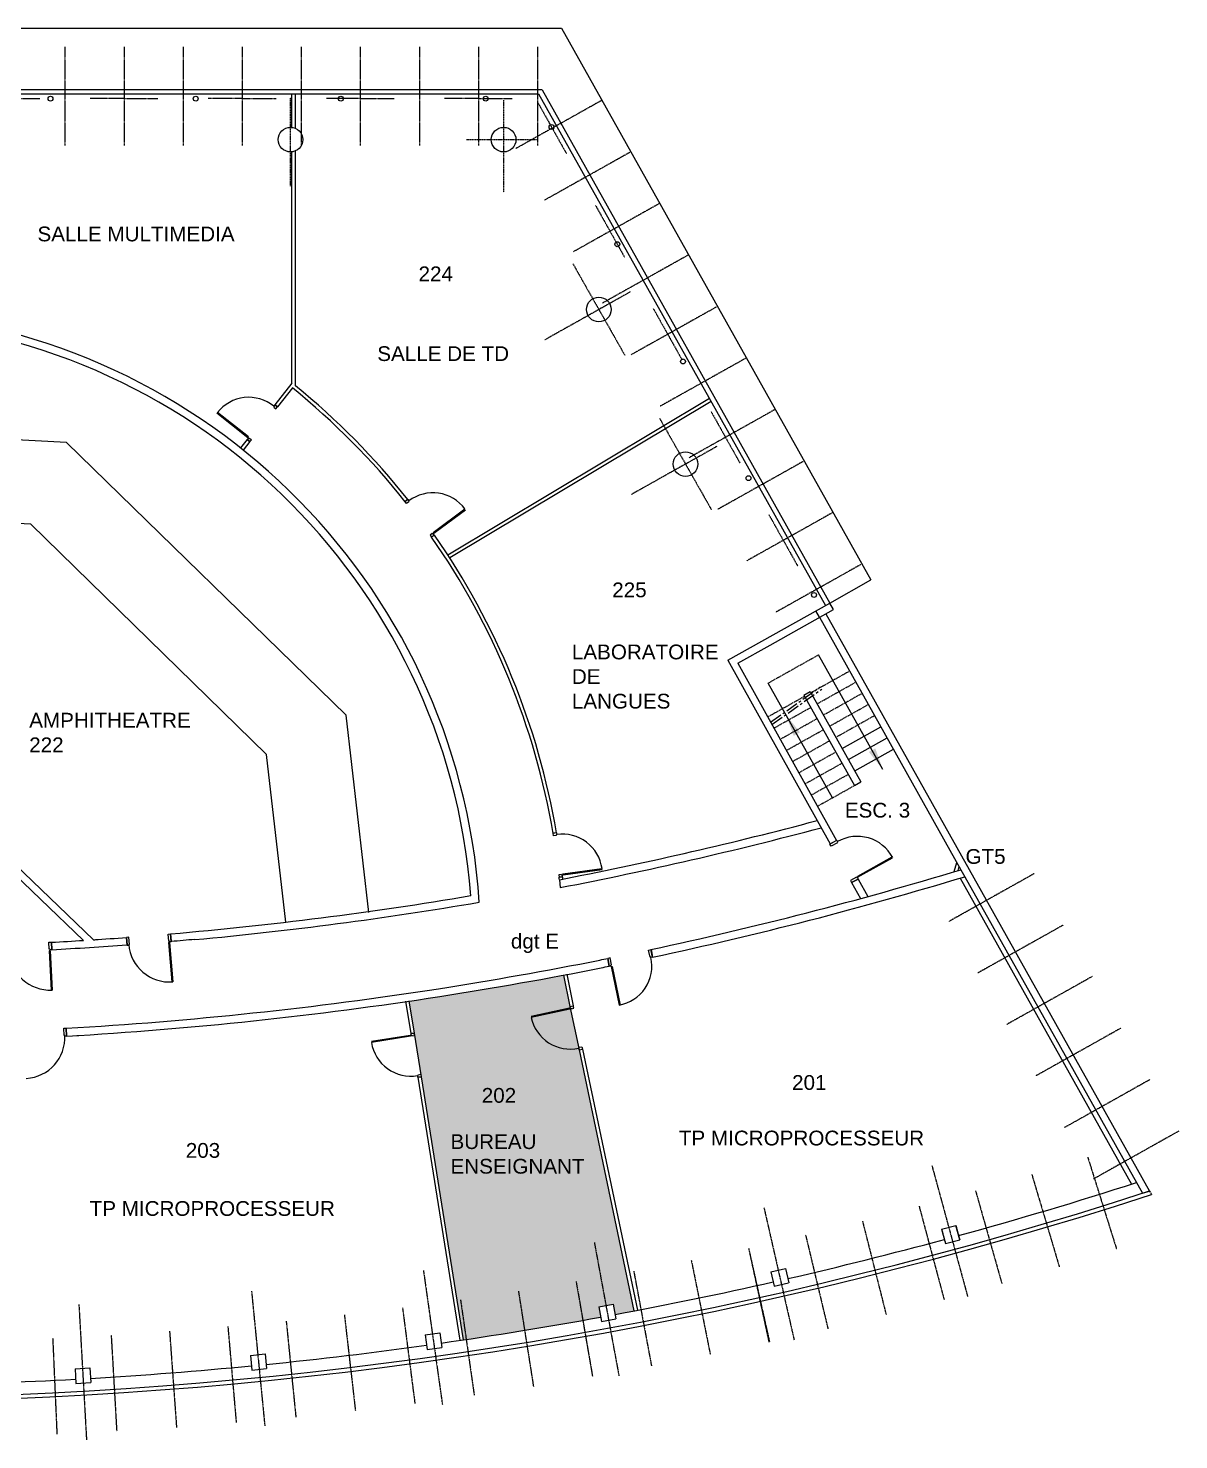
# Model space of a CAD drawing. Extents: x -14497 to -5039, y -16915 to 19656.
# Drawn here: x -7915 to -5578, y -3974 to -1106 of the extents above; entities that cross this region are included whole.
import ezdxf

# ---------------------------------------------------------------- set-up
doc = ezdxf.new("R2010")
doc.units = 0
doc.header["$MEASUREMENT"] = 0
doc.linetypes.add('AXES', pattern=[2, 1.25, -0.25, 0.25, -0.25])
doc.linetypes.add('CACHE', pattern=[0.375, 0.25, -0.125])
for name, color, linetype in [('-1.80', 3, 'CONTINUOUS'), ('BA_AXE_TRAME', 253, 'AXES'), ('BA_CLOISON', 4, 'CONTINUOUS'), ('BA_DOUBLAGE', 134, 'CONTINUOUS'), ('BA_ESCALIER', 8, 'CONTINUOUS'), ('BA_MENUIS_EXTERIEURE', 6, 'CONTINUOUS'), ('BA_MENUIS_INTERIEURE', 202, 'CONTINUOUS'), ('BA_STRUCTURE', 5, 'CONTINUOUS'), ('Circulation', 1, 'CONTINUOUS'), ('Nom. texte', 250, 'CONTINUOUS'), ('SUN', 2, 'CONTINUOUS')]:
    doc.layers.add(name, color=color, linetype=linetype)
doc.styles.add('ARIAL', font='arial.ttf')

msp = doc.modelspace()

# ---------------------------------------------------------------- hatches: boundary and pattern name
at = {"layer": 'BA_ESCALIER'}
h = msp.add_hatch(color=256, dxfattribs=at)
h.paths.add_polyline_path([(-6360, -2543.6), (-6353.5, -2540), (-6347.1, -2536.4), (-6357, -2524.1), (-6365.4, -2528.9)])
h.paths.add_polyline_path([(-6365.4, -2528.9), (-6357, -2524.1), (-6376, -2500.4)])
h = msp.add_hatch(color=256, dxfattribs=at)
h.paths.add_polyline_path([(-6194.3, -2569), (-6200.7, -2572.7), (-6207.2, -2576.3), (-6197.4, -2588.6), (-6188.9, -2583.8)])
h.paths.add_polyline_path([(-6188.9, -2583.8), (-6197.4, -2588.6), (-6178.5, -2612.4)])
at = {"layer": 'SUN'}
h = msp.add_hatch(color=256, dxfattribs=at)
h.dxf.hatch_style = 1
h.paths.add_polyline_path([(-6796.1, -3181.4), (-6814.3, -3094.7), (-6814.7, -3093.2), (-6814.7, -3093.2), (-6828, -3029.7, -0.008118), (-7079.3, -3073, -0.002005), (-7141.6, -3082.5), (-7131.2, -3147.3), (-7117.1, -3236.1), (-7031.6, -3770.8, 0.008274), (-6752.4, -3724.6), (-6756.2, -3703.7), (-6726.7, -3698.2), (-6722.8, -3719.2, 0.00114), (-6684.5, -3711.9)])
h.paths.add_polyline_path([(-7068.1, -3449.9), (-6780.7, -3449.9), (-6780.7, -3337.6), (-7068.1, -3337.6)], flags=24)
h.paths.add_polyline_path([(-7002.6, -3305.5), (-6917.7, -3305.5), (-6917.7, -3243.7), (-7002.6, -3243.7)], flags=24)

# ---------------------------------------------------------------- linework, layer by layer
at = {"layer": '-1.80'}
for p, q in [((-6307.7, -2302.7), (-6315, -2289.6)), ((-6020.2, -2815.5), (-6012.1, -2829.7))]:
    msp.add_line(p, q, dxfattribs=at)
at = {"layer": 'BA_AXE_TRAME'}
for p, q in [((-7840.6, -1143.8), (-7840.6, -1344.4)), ((-7720.6, -1143.8), (-7720.6, -1344.4)), ((-7600.6, -1143.8), (-7600.6, -1344.4)), ((-7480.6, -1143.8), (-7480.6, -1344.4)), ((-7360.6, -1143.8), (-7360.6, -1344.4)), ((-7240.6, -1143.8), (-7240.6, -1344.4)), ((-7120.6, -1143.8), (-7120.6, -1344.4)), ((-7000.6, -1143.8), (-7000.6, -1344.4)), ((-6880.6, -1143.8), (-6880.6, -1344.4)), ((-7960.6, -1249), (-7891.7, -1249)), ((-7720.6, -1249), (-7789.5, -1249)), ((-7720.6, -1249), (-7651.7, -1249)), ((-7480.6, -1249), (-7549.5, -1249)), ((-7480.6, -1249), (-7411.7, -1249)), ((-7240.6, -1249), (-7309.5, -1249)), ((-7240.6, -1249), (-7171.7, -1249)), ((-7000.6, -1249), (-7069.5, -1249)), ((-7000.6, -1249), (-6931.7, -1249)), ((-6751.5, -1253.3), (-6924.9, -1350.5)), ((-6880, -1256.6), (-6821.3, -1361.3)), ((-6692.8, -1358), (-6866.2, -1455.2)), ((-6634.1, -1462.7), (-6807.5, -1559.9)), ((-6762.6, -1465.9), (-6703.9, -1570.6)), ((-6575.4, -1567.3), (-6748.8, -1664.5)), ((-6808.6, -1584.4), (-6703.1, -1770.3)), ((-6692.5, -1641.8), (-6865.8, -1739)), ((-6516.7, -1672), (-6690.1, -1769.2)), ((-6645.3, -1675.3), (-6586.6, -1779.9)), ((-6458, -1776.7), (-6631.4, -1873.9)), ((-6399.3, -1881.3), (-6572.7, -1978.5)), ((-6527.9, -1884.6), (-6469.2, -1989.3)), ((-6632.5, -1898.4), (-6527, -2084.3)), ((-6516.4, -1955.8), (-6689.7, -2053)), ((-6340.6, -1986), (-6514, -2083.2)), ((-6282, -2090.6), (-6455.3, -2187.9)), ((-6410.5, -2093.9), (-6351.8, -2198.6)), ((-6223.3, -2195.3), (-6396.6, -2292.5)), ((-5871.1, -2823.3), (-6044.4, -2920.5)), ((-5812.4, -2928), (-5985.7, -3025.2)), ((-5753.7, -3032.6), (-5927, -3129.8)), ((-5695, -3137.3), (-5868.3, -3234.5)), ((-5636.3, -3242), (-5809.6, -3339.2)), ((-5577.6, -3346.6), (-5750.9, -3443.8)), ((-5762.5, -3399.7), (-5703.9, -3586.6)), ((-6079.1, -3416.8), (-6006.7, -3682.4)), ((-5876.2, -3434.5), (-5820.3, -3622.2)), ((-5990.5, -3467.7), (-5937.1, -3656.2)), ((-6420.4, -3502.2), (-6359.2, -3770.6)), ((-6105.1, -3499.3), (-6054.5, -3688.5)), ((-6220.3, -3529.3), (-6172.2, -3719.2)), ((-6059.4, -3546.1), (-6051.5, -3575)), ((-6030.5, -3538.2), (-6022.6, -3567.2)), ((-6765, -3573.2), (-6715.1, -3843.9)), ((-6451.7, -3584.4), (-6410.3, -3775.8)), ((-6451.7, -3584.4), (-6409, -3775.5)), ((-6335.8, -3557.7), (-6290.4, -3748.2)), ((-6568.1, -3608.7), (-6529.4, -3800.7)), ((-7112.3, -3629.7), (-7073.8, -3902.3)), ((-6684.9, -3631.4), (-6648.9, -3823.9)), ((-6802, -3652.4), (-6768.7, -3845.4)), ((-7812.4, -3698.8), (-7796.9, -3973.7)), ((-7461.6, -3671.6), (-7434.6, -3945.6)), ((-7036.9, -3689.5), (-7009.1, -3883.3)), ((-6919.3, -3671.8), (-6888.8, -3865.2)), ((-7272.9, -3720), (-7250.5, -3914.5)), ((-7154.8, -3705.6), (-7129.7, -3899.8)), ((-7628.1, -3753.2), (-7614, -3948.5)), ((-7509.6, -3743.8), (-7492.7, -3938.9)), ((-7391.1, -3732.7), (-7371.5, -3927.5)), ((-7865.6, -3767), (-7857, -3962.6)), ((-7746.8, -3760.9), (-7735.5, -3956.4))]:
    msp.add_line(p, q, dxfattribs=at)
at = {"layer": 'BA_AXE_TRAME', "linetype": 'CACHE'}
for p, q in [((-7382.4, -1426.9), (-7382.4, -1246.7)), ((-6949.4, -1251.9), (-6949.4, -1439.2)), ((-7024.7, -1332.3), (-6879.2, -1332.3))]:
    msp.add_line(p, q, dxfattribs=at)
at = {"layer": 'BA_AXE_TRAME', "ltscale": 20}
for p, q in [((-6406.8, -2515.6), (-6305.8, -2443.9)), ((-6404.1, -2520.4), (-6303.1, -2448.6))]:
    msp.add_line(p, q, dxfattribs=at)
at = {"layer": 'BA_CLOISON'}
for p, q in [((-7379.5, -1307.4), (-7379.5, -1239)), ((-7372.5, -1309.3), (-7372.5, -1239)), ((-7379.5, -1826.9), (-7379.5, -1357.1)), ((-7372.5, -1832.5), (-7372.5, -1355.2)), ((-7379.5, -1826.9), (-7414.3, -1870.9)), ((-7378.4, -1836.8), (-7408.9, -1875.3)), ((-6531.2, -1858.2), (-7062.7, -2176.3)), ((-7408.9, -1875.3), (-7414.3, -1870.9)), ((-6527.8, -1864.3), (-7058.9, -2182.2)), ((-7470.2, -1941.5), (-7483.8, -1958.7)), ((-7464.7, -1945.8), (-7478.4, -1963.1)), ((-7464.7, -1945.8), (-7470.2, -1941.5)), ((-7143.9, -2063.6), (-7149.4, -2067.9)), ((-7090.1, -2135.7), (-7095.8, -2139.7)), ((-6841.8, -2740.7), (-6848.9, -2741.7)), ((-6034, -2819.5), (-6028.5, -2800.6)), ((-6026.1, -2817.2), (-6023.7, -2809.1)), ((-6836.5, -2830.8), (-6829.6, -2829.9)), ((-6828, -3029.7), (-6814.6, -3093.3)), ((-6821.2, -3027.9), (-6807.8, -3091.9)), ((-7148.6, -3082.9), (-7138.2, -3148.4)), ((-7141.7, -3082.1), (-7131.2, -3147.3)), ((-6814.7, -3093.2), (-6807.8, -3091.9)), ((-6814.6, -3093.3), (-6807.8, -3091.9)), ((-7131.2, -3147.3), (-7138.2, -3148.4)), ((-6796.1, -3181.4), (-6789.2, -3180)), ((-6796.1, -3181.4), (-6684.5, -3711.9)), ((-6796, -3181.4), (-6789.1, -3180)), ((-6789.2, -3180), (-6677.7, -3710.5)), ((-7124, -3237.2), (-7117.1, -3236.1)), ((-7117, -3236.1), (-7123.9, -3237.2)), ((-7123.9, -3237.2), (-7038.6, -3771.1)), ((-7117, -3236.1), (-7031.6, -3770.8))]:
    msp.add_line(p, q, dxfattribs=at)
for radius, start, end in [(1490.2, 38.4398, 50.9611), (1483.2, 38.4398, 51.0347), (1483.2, 9.6387, 34.9789), (1490.2, 9.6302, 34.9789), (1483.2, 5.9683, 6.1614), (1490.2, 5.9917, 6.1693)]:
    msp.add_arc((-8311.1, -2990), radius, start, end, dxfattribs=at)
at = {"layer": 'BA_DOUBLAGE'}
msp.add_line((-6021.9, -2832.7), (-5673.4, -3454.2), dxfattribs=at)
at = {"layer": 'BA_ESCALIER', "linetype": 'CACHE', "ltscale": 7}
for p, q in [((-6411.9, -2436.4), (-6309.4, -2378.9)), ((-6325, -2455.9), (-6246.5, -2411.8)), ((-6312.3, -2478.5), (-6233.8, -2434.5)), ((-6412.7, -2505), (-6338.1, -2463.2)), ((-6299.6, -2501.2), (-6221.1, -2457.2)), ((-6400, -2527.8), (-6325.4, -2485.9)), ((-6286.9, -2523.9), (-6208.4, -2479.9)), ((-6387.4, -2550.5), (-6312.7, -2508.6)), ((-6195.6, -2502.5), (-6274.1, -2546.6)), ((-6374.8, -2573.2), (-6299.9, -2531.2)), ((-6287.2, -2553.9), (-6362.2, -2595.9)), ((-6274.5, -2576.6), (-6349.5, -2618.7)), ((-6261.8, -2599.3), (-6336.9, -2641.4)), ((-6249.1, -2621.9), (-6324.3, -2664.1)), ((-6236.3, -2644.6), (-6311.7, -2686.9))]:
    msp.add_line(p, q, dxfattribs=at)
at = {"layer": 'BA_ESCALIER'}
for p, q in [((-6178.6, -2612.2), (-6309.4, -2378.9)), ((-6281, -2669.7), (-6411.9, -2436.4)), ((-6339.3, -2461), (-6326.3, -2453.6)), ((-6339.3, -2461), (-6236.3, -2644.6)), ((-6326.3, -2453.6), (-6223.3, -2637.3)), ((-6261.4, -2569.2), (-6182.9, -2525.2)), ((-6248.7, -2591.9), (-6170.2, -2547.9)), ((-6236, -2614.6), (-6157.5, -2570.6)), ((-6236.3, -2644.6), (-6223.3, -2637.3))]:
    msp.add_line(p, q, dxfattribs=at)
at = {"layer": 'BA_MENUIS_EXTERIEURE'}
for p, q in [((-8222.3, -1105.9), (-6831.8, -1105.9)), ((-6831.8, -1105.9), (-6203.1, -2226.9)), ((-6871.4, -1231), (-8222.3, -1231)), ((-6871.4, -1231), (-6286.7, -2273.7)), ((-8222.3, -1239), (-6878.4, -1239)), ((-6878.4, -1239), (-6295.4, -2278.6)), ((-6286.7, -2273.7), (-6203.1, -2226.9))]:
    msp.add_line(p, q, dxfattribs=at)
at = {"layer": 'BA_MENUIS_EXTERIEURE', "linetype": 'CACHE', "ltscale": 10}
msp.add_line((-5636.8, -3468.3), (-5632.8, -3475.4), dxfattribs=at)
at = {"layer": 'BA_MENUIS_EXTERIEURE'}
for points in [[(-6024.9, -3558.8, 0.01102), (-5663.7, -3451.1)], [(-6372.2, -3646.3, 0.009594), (-6053.8, -3566.7, 0.009594)], [(-6722.8, -3719.2, 0.009594), (-6401.4, -3652.9, 0.009594)], [(-7076.3, -3777.3, 0.009594), (-6752.4, -3724.6, 0.009594)], [(-7431.8, -3820.6, 0.009593), (-7106, -3781.5, 0.009593)], [(-7788.9, -3848.9, 0.009593), (-7461.8, -3823.5, 0.009593)], [(-8146.8, -3862.3, 0.009594), (-7818.9, -3850.6, 0.009594)]]:
    msp.add_lwpolyline(points, format="xyb", dxfattribs=at)
at = {"layer": 'BA_MENUIS_EXTERIEURE', "ltscale": 10}
for radius, start, end in [(8584.2, 223.6667, 288.01291), (8576.2, 223.86581, 288.00226)]:
    msp.add_arc((-8287.3, 4688.1), radius, start, end, dxfattribs=at)
at = {"layer": 'BA_MENUIS_INTERIEURE'}
for p, q in [((-7469.2, -1937.8), (-7531.9, -1888.2)), ((-7467.9, -1936.2), (-7530.8, -1886.5)), ((-7414.3, -1870.9), (-7416.5, -1873.7)), ((-7416.5, -1873.7), (-7415.3, -1874.6)), ((-7415.3, -1874.6), (-7416.3, -1875.8)), ((-7416.3, -1875.8), (-7412, -1879.2)), ((-7414.3, -1870.9), (-7408.9, -1875.3)), ((-7412, -1879.2), (-7408.9, -1875.3)), ((-7837.3, -1947.4), (-8243.8, -1926)), ((-7837.3, -1947.4), (-7269.3, -2501.8)), ((-7470.2, -1941.5), (-7468, -1938.7)), ((-7470.2, -1941.5), (-7464.7, -1945.8)), ((-7469.2, -1937.8), (-7467.9, -1936.2)), ((-7468, -1938.7), (-7466.8, -1939.7)), ((-7466.8, -1939.7), (-7465.9, -1938.5)), ((-7465.9, -1938.5), (-7461.6, -1941.9)), ((-7461.6, -1941.9), (-7464.7, -1945.8)), ((-7143.8, -2063.2), (-7149.4, -2067.4)), ((-7143.8, -2063.2), (-7141.7, -2066.1)), ((-7146.4, -2071.4), (-7149.4, -2067.4)), ((-7142, -2068.1), (-7146.4, -2071.4)), ((-7141.7, -2066.1), (-7142.9, -2066.9)), ((-7142.9, -2066.9), (-7142, -2068.1)), ((-7092.3, -2130.2), (-7027.9, -2082.5)), ((-7091.1, -2131.8), (-7026.8, -2084.2)), ((-7910.2, -2113.8), (-8252.8, -2095.8)), ((-7910.2, -2113.8), (-7431.3, -2581.3)), ((-7094.4, -2132.4), (-7098.8, -2135.7)), ((-7098.8, -2135.7), (-7095.8, -2139.7)), ((-7090.1, -2135.7), (-7095.8, -2139.7)), ((-7093.5, -2133.6), (-7094.4, -2132.4)), ((-7092.3, -2132.7), (-7093.5, -2133.6)), ((-7091.1, -2131.8), (-7092.3, -2130.2)), ((-7090.2, -2135.6), (-7092.3, -2132.7)), ((-7223.3, -2902.7), (-7269.3, -2501.8)), ((-7392.2, -2922), (-7431.3, -2581.3)), ((-6841.8, -2740.7), (-6848.8, -2741.6)), ((-6848.1, -2746.6), (-6848.8, -2741.6)), ((-6842.6, -2745.8), (-6848.1, -2746.6)), ((-6841.3, -2744.2), (-6842.8, -2744.4)), ((-6842.8, -2744.4), (-6842.6, -2745.8)), ((-6841.8, -2740.7), (-6841.3, -2744.2)), ((-6286.4, -2763.3), (-6272.4, -2755.5)), ((-6283.9, -2767.7), (-6286.4, -2763.3)), ((-6271.3, -2760.6), (-6283.9, -2767.7)), ((-6272.4, -2755.5), (-6270.7, -2758.5)), ((-6270.7, -2758.5), (-6272, -2759.3)), ((-6272, -2759.3), (-6271.3, -2760.6)), ((-6231.4, -2831.6), (-6159, -2791.1)), ((-6229.8, -2828.4), (-6159.9, -2789.2)), ((-6831.7, -2825.1), (-6837.2, -2825.9)), ((-6837.2, -2825.9), (-6836.5, -2830.8)), ((-6829.6, -2829.9), (-6836.5, -2830.8)), ((-6831.5, -2826.6), (-6831.7, -2825.1)), ((-6830, -2826.4), (-6831.5, -2826.6)), ((-6829.6, -2829.9), (-6830, -2826.4)), ((-6828.8, -2824.2), (-6749.5, -2813.3)), ((-6828.5, -2826.2), (-6828.8, -2824.2)), ((-6828.5, -2826.2), (-6749.3, -2815.3)), ((-6749.3, -2815.2), (-6749.5, -2813.2)), ((-6232.1, -2830.4), (-6244.8, -2837.4)), ((-6244.8, -2837.4), (-6242.3, -2841.8)), ((-6242.3, -2841.8), (-6228.4, -2834)), ((-6231.4, -2831.7), (-6232.1, -2830.4)), ((-6230.1, -2830.9), (-6231.4, -2831.7)), ((-6228.4, -2834), (-6230.1, -2830.9)), ((-6228.8, -2830.2), (-6229.8, -2828.4)), ((-7715.8, -2953.1), (-7714.5, -2969.1)), ((-6654.7, -2978.8), (-6649.8, -2977.8)), ((-6651.8, -2993), (-6654.7, -2978.8)), ((-6649.8, -2977.8), (-6646.6, -2993.4)), ((-6733, -2994.8), (-6737.9, -2995.8)), ((-6737.9, -2995.8), (-6734.7, -3011.5)), ((-6734.7, -3011.5), (-6731.3, -3010.8)), ((-6730.1, -3009), (-6733, -2994.8)), ((-6731.6, -3009.3), (-6730.1, -3009)), ((-6731.3, -3010.8), (-6731.6, -3009.3)), ((-6650.3, -2992.7), (-6651.8, -2993)), ((-6650, -2994.1), (-6650.3, -2992.7)), ((-6646.6, -2993.4), (-6650, -2994.1)), ((-6731, -3012.3), (-6729, -3011.9)), ((-6731, -3012.3), (-6714.9, -3090.7)), ((-6729, -3011.9), (-6712.9, -3090.4)), ((-6815.4, -3097.1), (-6893.6, -3113.7)), ((-6815.4, -3097.1), (-6814.9, -3099.1)), ((-6814.6, -3093.4), (-6807.8, -3091.9)), ((-6814.6, -3093.4), (-6813.9, -3096.8)), ((-6813.9, -3096.8), (-6812.4, -3096.5)), ((-6812.4, -3096.5), (-6812.1, -3097.9)), ((-6812.1, -3097.9), (-6806.7, -3096.8)), ((-6806.7, -3096.8), (-6807.8, -3091.9)), ((-6814.9, -3099.1), (-6893.3, -3115.7)), ((-7843.2, -3137.7), (-7838.2, -3137.4)), ((-7842.4, -3152.2), (-7843.2, -3137.7)), ((-7840.9, -3152.1), (-7842.4, -3152.2)), ((-7840.9, -3153.6), (-7840.9, -3152.1)), ((-7837.4, -3153.4), (-7840.9, -3153.6)), ((-7837.4, -3153.4), (-7838.2, -3137.4)), ((-7139.1, -3152.1), (-7218.1, -3164.6)), ((-7138.8, -3154), (-7217.9, -3166.6)), ((-7139.1, -3152.1), (-7138.8, -3154)), ((-7138.2, -3148.3), (-7131.2, -3147.3)), ((-7138.2, -3148.3), (-7137.6, -3151.8)), ((-7137.6, -3151.8), (-7136.1, -3151.6)), ((-7136.1, -3151.6), (-7135.9, -3153.1)), ((-7135.9, -3153.1), (-7130.5, -3152.2)), ((-7130.5, -3152.2), (-7131.2, -3147.3)), ((-6796.7, -3178), (-6795.2, -3177.7)), ((-6796, -3181.4), (-6796.7, -3178)), ((-6796, -3181.4), (-6789.1, -3180)), ((-6795.6, -3176.2), (-6790.2, -3175.1)), ((-6795.2, -3177.7), (-6795.6, -3176.2)), ((-6790.2, -3175.1), (-6789.1, -3180)), ((-7124.6, -3233.8), (-7123.1, -3233.5)), ((-7124, -3237.2), (-7124.6, -3233.8)), ((-7124, -3237.2), (-7117.1, -3236.1)), ((-7123.3, -3232.1), (-7117.9, -3231.2)), ((-7123.1, -3233.5), (-7123.3, -3232.1)), ((-7117.9, -3231.2), (-7117.1, -3236.1))]:
    msp.add_line(p, q, dxfattribs=at)
at = {"layer": 'BA_MENUIS_INTERIEURE', "ltscale": 7}
for p, q in [((-7710.8, -2952.7), (-7715.8, -2953.1)), ((-7709.6, -2967.2), (-7710.8, -2952.7)), ((-7631, -2946.3), (-7626.1, -2945.9)), ((-7629.9, -2960.7), (-7631, -2946.3)), ((-7626.1, -2945.9), (-7624.8, -2961.8)), ((-7873.3, -2962.7), (-7868.3, -2962.5)), ((-7872.6, -2977.2), (-7873.3, -2962.7)), ((-7870.9, -2980.1), (-7872.9, -2980.2)), ((-7872.9, -2980.2), (-7868.8, -3060.1)), ((-7871.1, -2977.1), (-7872.6, -2977.2)), ((-7871, -2978.6), (-7871.1, -2977.1)), ((-7867.5, -2978.5), (-7871, -2978.6)), ((-7870.9, -2980.1), (-7866.8, -3060)), ((-7868.3, -2962.5), (-7867.5, -2978.5)), ((-7714.5, -2969.1), (-7711, -2968.8)), ((-7711.1, -2967.3), (-7709.6, -2967.2)), ((-7711, -2968.8), (-7711.1, -2967.3)), ((-7628.1, -2963.6), (-7630.1, -2963.7)), ((-7630.1, -2963.7), (-7623.7, -3043.5)), ((-7628.4, -2960.6), (-7629.9, -2960.7)), ((-7628.2, -2962.1), (-7628.4, -2960.6)), ((-7624.8, -2961.8), (-7628.2, -2962.1)), ((-7628.1, -2963.6), (-7621.7, -3043.3))]:
    msp.add_line(p, q, dxfattribs=at)
at = {"layer": 'BA_MENUIS_INTERIEURE'}
for centre, radius, start, end in [((-7467.3, -1936.7), 80.9, 51.1533, 141.6993), ((-7472.7, -1941.3), 0, 321.284, 51.284), ((-7470.7, -1943.6), 0, 321.284, 51.284), ((-7093, -2130.6), 80.9, 36.4865, 127.0325), ((-7094.4, -2132.4), 0, 126.5364, 216.5364), ((-7092.3, -2130.2), 0, 126.5364, 216.5364), ((-6829.6, -2824.2), 80.9, 7.787, 98.333), ((-6230.5, -2828.8), 81, 27.849, 119.7675), ((-6232.1, -2830.4), 0, 119.284, 209.284), ((-6229.8, -2828.4), 0, 119.284, 209.284), ((-7871.1, -2977.1), 83, 182.9857, 272.9737), ((-7628.4, -2960.6), 83, 184.6413, 274.6293), ((-6729.1, -3011.1), 80.9, 280.1085, 12.0709), ((-6814.2, -3099), 80.9, 191.9, 282.446), ((-6814.9, -3099.1), 0, 281.9499, 11.9499), ((-6812.1, -3097.9), 0, 281.9499, 11.9499), ((-7923.8, -3156.5), 83, 273.0817, 3.0697), ((-7138.8, -3154), 0, 279.03, 9.03), ((-7135.9, -3153.1), 0, 279.03, 9.03), ((-7138, -3154), 80.9, 188.98, 279.5261)]:
    msp.add_arc(centre, radius, start, end, dxfattribs=at)
at = {"layer": 'BA_MENUIS_INTERIEURE', "ltscale": 7}
for centre in [(-7582, -2959.5), (-7581.7, -2956.5)]:
    msp.add_arc(centre, 0, 94.8905, 184.8905, dxfattribs=at)
at = {"layer": 'BA_STRUCTURE'}
for p, q in [((-6493.8, -2389.9), (-6286.7, -2273.7)), ((-6408, -2359), (-6279.4, -2286.8)), ((-6279.4, -2286.8), (-6286.7, -2273.7)), ((-6307.7, -2302.7), (-6020.2, -2815.5)), ((-6294.6, -2295.4), (-5636.8, -3468.3)), ((-6473.4, -2395.8), (-6408, -2359)), ((-6493.8, -2389.9), (-6286.1, -2763.2)), ((-6473.4, -2395.8), (-6273, -2755.9)), ((-8273.5, -2487.2), (-7782.6, -2957.8)), ((-8274.6, -2507), (-7802.9, -2959.2)), ((-6273.3, -2756), (-6286.4, -2763.3)), ((-6836, -2835.8), (-6834.4, -2851.8)), ((-6229.3, -2834.5), (-6242.3, -2841.8)), ((-6242.3, -2841.8), (-6229.2, -2834.5)), ((-6229.2, -2834.5), (-6209.4, -2870.1)), ((-6012.1, -2829.7), (-5651.4, -3473)), ((-6242.3, -2841.8), (-6224.3, -2874.1)), ((-7714.5, -2969.1), (-7715.8, -2953.1)), ((-7715.8, -2953.1), (-7714.6, -2968.1)), ((-7624.8, -2961.8), (-7626.1, -2945.9)), ((-7626, -2945.9), (-7624.8, -2960.8)), ((-7867.5, -2978.5), (-7868.3, -2962.5)), ((-6646.7, -2993.2), (-6650, -2977.6)), ((-6649.8, -2977.7), (-6646.6, -2993.4)), ((-6737.9, -2995.8), (-6734.8, -3011.5)), ((-6734.8, -3011.5), (-6737.9, -2995.8)), ((-7838.2, -3137.6), (-7837.3, -3153.6)), ((-5651.4, -3473), (-5636.8, -3468.3)), ((-6059.4, -3546.1), (-6030.5, -3538.2)), ((-6059.4, -3546.1), (-6051.5, -3575)), ((-6022.6, -3567.2), (-6030.5, -3538.2)), ((-6051.5, -3575), (-6022.6, -3567.2)), ((-6406.2, -3632.2), (-6376.9, -3625.5)), ((-6406.2, -3632.2), (-6399.5, -3661.4)), ((-6376.9, -3625.5), (-6370.2, -3654.7)), ((-6399.5, -3661.4), (-6370.3, -3654.8)), ((-6756.2, -3703.7), (-6726.7, -3698.2)), ((-6726.7, -3698.2), (-6721.2, -3727.7)), ((-6756.2, -3703.7), (-6750.8, -3733.2)), ((-6750.8, -3733.2), (-6721.3, -3727.7)), ((-7109, -3760.4), (-7079.3, -3756.2)), ((-7079.3, -3756.2), (-7075, -3785.9)), ((-7109, -3760.4), (-7104.8, -3790.1)), ((-7463.8, -3802.3), (-7434, -3799.4)), ((-7463.8, -3802.3), (-7460.9, -3832.2)), ((-7434, -3799.4), (-7431, -3829.2)), ((-7104.8, -3790.1), (-7075.1, -3785.9)), ((-7820.1, -3829.4), (-7790.1, -3827.7)), ((-7820.1, -3829.4), (-7818.4, -3859.3)), ((-7790.1, -3827.7), (-7788.4, -3857.6)), ((-7460.9, -3832.2), (-7431, -3829.2)), ((-7818.4, -3859.3), (-7788.4, -3857.6))]:
    msp.add_line(p, q, dxfattribs=at)
for centre, radius in [((-7870, -1249), 5), ((-7575, -1249), 5), ((-7280, -1249), 5), ((-6985.8, -1249), 5), ((-7382.4, -1332.3), 25), ((-6949.4, -1332.3), 25), ((-6852, -1306.6), 5), ((-6718.4, -1544.8), 5), ((-6755.9, -1677.4), 25), ((-6584.9, -1782.9), 5), ((-6579.8, -1991.4), 25), ((-6451.9, -2020.1), 5), ((-6318.8, -2257.3), 5)]:
    msp.add_circle(centre, radius, dxfattribs=at)
for centre, radius, start, end in [((-8281.5, -2966.9), 1285.5, 3.8027, 87.7517), ((-8281.5, -2966.9), 1269.5, 4.4546, 87.7517), ((-8287.3, 4688.1), 7662.6, 281.01775, 284.93486), ((-8294.2, 4733.1), 7724.1, 280.89457, 284.92868), ((-8287.3, 4688.1), 7662.6, 280.91852, 281.01775), ((-8287.3, 4688.1), 7838.6, 282.05699, 286.81222), ((-8287.3, 4688.1), 7854.6, 282.05699, 286.83804), ((-8287.3, 4688.1), 7662.6, 274.95095, 279.55198), ((-8294.2, 4733.1), 7724.1, 275.33083, 279.65499), ((-8287.3, 4688.1), 7662.6, 273.777, 274.27798), ((-8287.3, 4688.1), 7662.6, 273.13502, 273.62485), ((-8287.3, 4688.1), 7677.6, 273.13473, 274.27798), ((-8287.3, 4688.1), 7662.6, 273.777, 273.84898), ((-8287.3, 4688.1), 7677.6, 274.95095, 275.31085), ((-8287.3, 4688.1), 7838.6, 278.84851, 281.2802), ((-8287.3, 4688.1), 7838.6, 281.2802, 281.40047), ((-8287.3, 4688.1), 7854.6, 278.84717, 281.2802), ((-8287.3, 4688.1), 7854.6, 281.2802, 281.40047), ((-8287.3, 4688.1), 7838.6, 273.2848, 278.84851), ((-8287.3, 4688.1), 7854.6, 273.2848, 278.84717), ((-8287.3, 4688.1), 7854.6, 273.43701, 273.46799)]:
    msp.add_arc(centre, radius, start, end, dxfattribs=at)
at = {"layer": 'SUN'}
for p, q in [((-6814.7, -3093.2), (-6796.1, -3181.4)), ((-7131.2, -3147.3), (-7117.1, -3236.1))]:
    msp.add_line(p, q, dxfattribs=at)

# ---------------------------------------------------------------- texts
at = {"layer": 'Circulation', "insert": (-6885.7, -2965.3), "char_height": 30, "width": 224.767, "attachment_point": 5, "style": 'ARIAL'}
msp.add_mtext('dgt E', dxfattribs=at)
at = {"layer": 'Nom. texte', "char_height": 30, "attachment_point": 1, "style": 'ARIAL'}
for s, width, insert in [('SALLE MULTIMEDIA', 431.472, (-7896.5, -1508.9)), ('224', 187.999, (-7122.2, -1589.9)), ('SALLE DE TD', 395.93, (-7206.1, -1752)), ('225', 82.439, (-6728.7, -2232)), ('LABORATOIRE DE LANGUES', 30, (-6810.7, -2358.1)), ('AMPHITHEATRE\\P222', 187.999, (-7913.3, -2496.8)), ('ESC. 3', 187.999, (-6256.1, -2679.6)), ('GT5', 187.999, (-6010.9, -2773.6)), ('201', 187.999, (-6363.3, -3232.8)), ('202', 68.974, (-6993.8, -3259)), ('BUREAU ENSEIGNANT', 279.939, (-7057.3, -3353)), ('TP MICROPROCESSEUR', 516.082, (-6593.3, -3345.7)), ('203', 187.999, (-7595.2, -3370.8)), ('TP MICROPROCESSEUR', 516.082, (-7790.5, -3488.8))]:
    msp.add_mtext_dynamic_manual_height_columns(s, width=width, gutter_width=1193.2, heights=[0], dxfattribs=dict(at, insert=insert))

doc.saveas('drawing.dxf')
